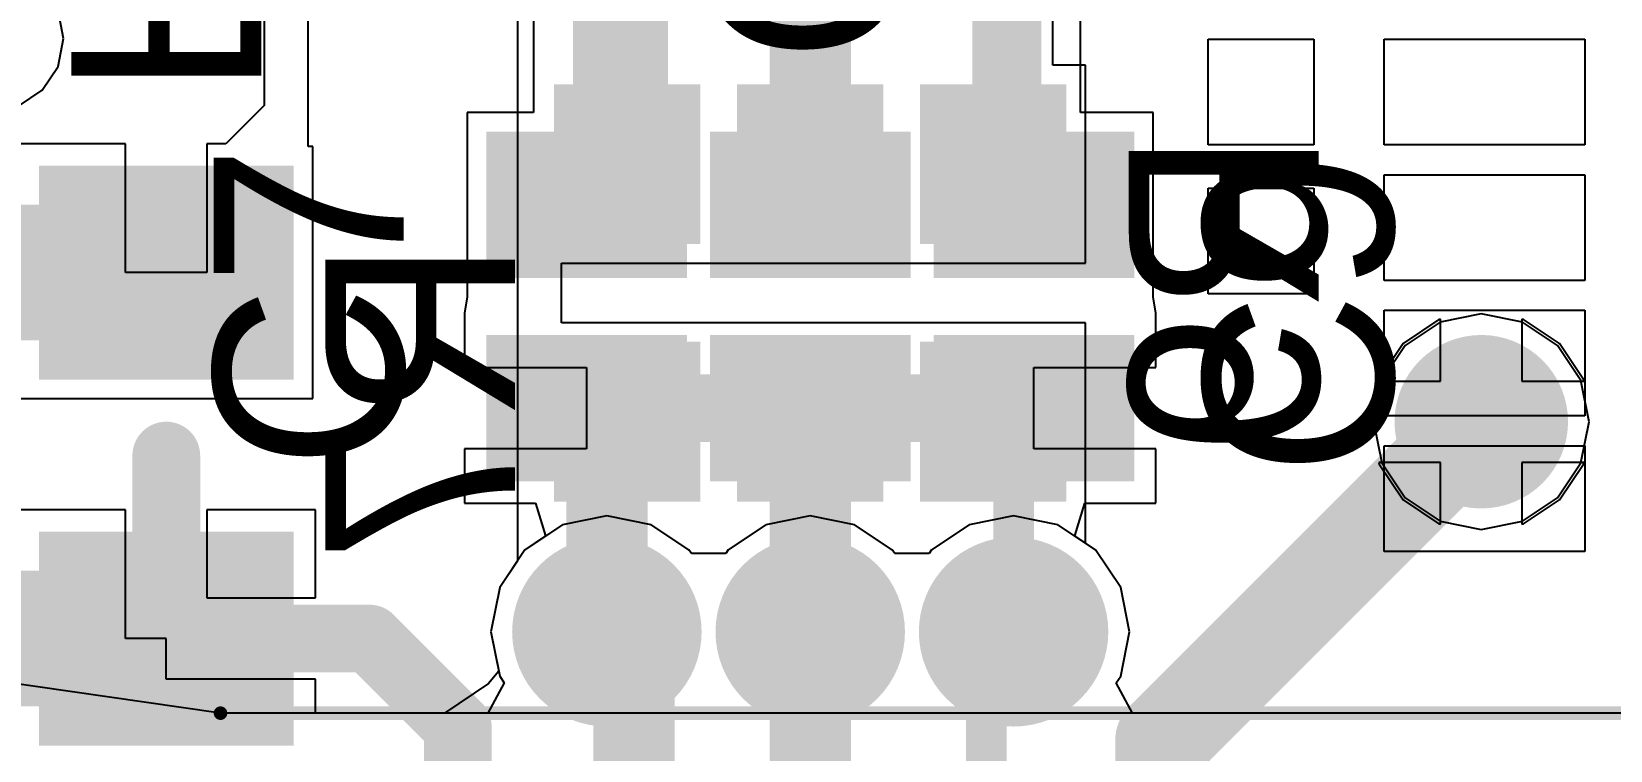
# Model space of a CAD drawing. Header units: millimetres. Extents: x 111 to 521, y 105 to 375.
# Drawn here: x 196.99 to 202.81, y 155.82 to 158.47 of the extents above; entities that cross this region are included whole.
import ezdxf

# ---------------------------------------------------------------- set-up
doc = ezdxf.new("R2010")
doc.units = ezdxf.units.MM
for name, color, linetype in [('BottomLayer', 5, 'Continuous'), ('BottomOverlay', 54, 'Continuous'), ('BottomPaste', 16, 'Continuous'), ('BottomSolder', 6, 'Continuous'), ('DrillDrawing', 1, 'Continuous'), ('Mechanical15', 56, 'Continuous'), ('Mechanical17', 56, 'Continuous'), ('MidLayer2', 76, 'Continuous'), ('MidLayer3', 90, 'Continuous'), ('MultiLayer', 9, 'Continuous'), ('TopLayer', 1, 'Continuous'), ('TopOverlay', 2, 'Continuous'), ('TopPaste', 8, 'Continuous'), ('TopSolder', 216, 'Continuous'), ('ViaHoleLayer', 16, 'Continuous')]:
    doc.layers.add(name, color=color, linetype=linetype)

msp = doc.modelspace()

# ---------------------------------------------------------------- linework, layer by layer
at = {"layer": 'BottomLayer'}
for p, q in [((198.01166138, 158.04891428), (198.008494, 160.30239212)), ((197.84758246, 159.27191158), (197.84908868, 158.20043544)), ((198.78294254, 158.78521202), (198.78294254, 156.52002732)), ((200.75708896, 158.34891114), (200.75708896, 158.61756694)), ((200.87787866, 158.34891114), (200.75708896, 158.34891114)), ((200.87787866, 157.61891514), (200.87787866, 158.34891114)), ((197.84908868, 158.20043544), (197.70776562, 158.05891426)), ((197.33787812, 158.05891426), (196.93787892, 158.05891426)), ((197.33787812, 157.58391394), (197.33787812, 158.05891426)), ((197.70776562, 158.05891426), (197.63787752, 158.05891426)), ((197.63787752, 158.05891426), (197.63787752, 157.58391394)), ((198.02787674, 158.04891428), (198.01166138, 158.04891428)), ((198.02787674, 157.1189136), (198.02787674, 158.04891428)), ((197.63787752, 157.58391394), (197.33787812, 157.58391394)), ((198.94530188, 157.3989105), (198.94530188, 157.61891514)), ((198.94530188, 157.61891514), (200.87787866, 157.61891514)), ((200.87787866, 157.3989105), (198.94530188, 157.3989105)), ((200.87787866, 156.66891704), (200.87787866, 157.3989105)), ((202.18180544, 157.41070372), (202.0494943, 157.32229648)), ((202.18787858, 157.41191276), (202.18180544, 157.41070372)), ((202.18787858, 157.1839122), (202.18787858, 157.41191276)), ((202.49395112, 157.41070372), (202.48787798, 157.41191276)), ((202.48787798, 157.41191276), (202.48787798, 157.1839122)), ((202.62626226, 157.32229648), (202.49395112, 157.41070372)), ((202.0494943, 157.32229648), (201.96108706, 157.18998534)), ((202.7146695, 157.18998534), (202.62626226, 157.32229648)), ((201.96108706, 157.18998534), (201.95987802, 157.1839122)), ((201.95987802, 157.1839122), (202.18787858, 157.1839122)), ((202.48787798, 157.1839122), (202.71587854, 157.1839122)), ((202.71587854, 157.1839122), (202.7146695, 157.18998534)), ((196.9478789, 157.1189136), (198.02787674, 157.1189136)), ((202.18787858, 156.8839128), (201.95987802, 156.8839128)), ((201.95987802, 156.8839128), (201.96108706, 156.87783966)), ((201.96108706, 156.87783966), (202.0494943, 156.74552852)), ((202.18787858, 156.65591224), (202.18787858, 156.8839128)), ((202.71587854, 156.8839128), (202.48787798, 156.8839128)), ((202.48787798, 156.8839128), (202.48787798, 156.65591224)), ((202.62626226, 156.74552852), (202.7146695, 156.87783966)), ((202.7146695, 156.87783966), (202.71587854, 156.8839128)), ((197.33787812, 156.70891442), (196.93787892, 156.70891442)), ((197.33787812, 156.2339141), (197.33787812, 156.70891442)), ((198.03787672, 156.70891442), (197.63787752, 156.70891442)), ((197.63787752, 156.70891442), (197.63787752, 156.3839138)), ((198.03787672, 156.3839138), (198.03787672, 156.70891442)), ((202.0494943, 156.74552852), (202.18180544, 156.65712128)), ((202.49395112, 156.65712128), (202.62626226, 156.74552852)), ((200.87787866, 156.58625274), (200.8778812, 156.66891704)), ((200.8778812, 156.66891704), (200.87787866, 156.66891704)), ((202.18180544, 156.65712128), (202.18787858, 156.65591224)), ((202.48787798, 156.65591224), (202.49395112, 156.65712128)), ((200.91524968, 156.56128454), (200.87787866, 156.58625274)), ((201.00794444, 156.42255482), (200.91524968, 156.56128454)), ((198.78294254, 156.52002732), (198.7178144, 156.42255482)), ((198.7178144, 156.42255482), (198.6852643, 156.25891278)), ((201.04049454, 156.25891278), (201.00794444, 156.42255482)), ((197.63787752, 156.3839138), (198.03787672, 156.3839138)), ((198.6852643, 156.25891278), (198.71418474, 156.11351556)), ((201.00794444, 156.09527074), (201.04049454, 156.25891278)), ((197.48787782, 156.2339141), (197.33787812, 156.2339141)), ((197.48787782, 156.0839144), (197.48787782, 156.2339141)), ((198.03787672, 156.0839144), (197.48787782, 156.0839144)), ((198.03787672, 155.95891338), (198.03787672, 156.0839144)), ((198.6766283, 156.06775238), (198.51373556, 155.95891338)), ((198.71418474, 156.11351556), (198.6766283, 156.06775238)), ((200.9916732, 156.07091722), (201.00794444, 156.09527074)), ((201.051541, 155.95891338), (200.9916732, 156.07091722)), ((198.51373556, 155.95891338), (198.03787672, 155.95891338)), ((203.86849244, 155.95891338), (201.051541, 155.95891338))]:
    msp.add_line(p, q, dxfattribs=at)
for points, const_width in [([(199.86287942, 157.98391314), (199.86287942, 159.00891236)], 0.2999994), ([(199.1878795, 157.98391314), (199.1878795, 158.95891246)], 0.2999994), ([(200.53787934, 157.98391314), (200.53787934, 158.95891246)], 0.1499997), ([(196.68787942, 157.58391394), (197.48787782, 157.58391394)], 0.499999), ([(199.11288092, 156.95891392), (199.1878795, 157.0339125)], 0.2999994), ([(199.86287688, 155.03391396), (199.86287688, 157.03390996)], 0.2999994), ([(201.16287682, 155.85891104), (202.33787828, 157.0339125)], 0.3499993), ([(199.11288092, 156.25891278), (199.11288092, 156.95891392)], 0.2999994), ([(199.11288092, 156.98391514), (199.16287828, 157.0339125)], 0.1499997), ([(199.86287688, 157.03390996), (199.86287942, 157.0339125)], 0.1499997), ([(200.53787934, 157.0339125), (200.61287792, 156.95891392)], 0.1499997), ([(197.48787782, 156.2339141), (197.48787782, 156.90891402)], 0.2499995), ([(200.61287792, 156.25891278), (200.61287792, 156.95891392)], 0.1499997), ([(196.68787942, 156.2339141), (197.48787782, 156.2339141)], 0.499999), ([(197.48787782, 156.2339141), (198.23787886, 156.2339141)], 0.2499995), ([(198.23787886, 156.2339141), (198.56287694, 155.90891602)], 0.2499995), ([(199.11288092, 156.25891278), (199.21287564, 156.15891806)], 0.1499997), ([(199.21287564, 155.03391396), (199.21287564, 156.15891806)], 0.2999994), ([(200.51287558, 156.15891044), (200.61287792, 156.25891278)], 0.1499997), ([(200.51287558, 155.03391396), (200.51287558, 156.15891044)], 0.1499997), ([(198.56287694, 155.03391396), (198.56287694, 155.90891602)], 0.2499995), ([(201.16287682, 155.03391396), (201.16287682, 155.85891104)], 0.3499993)]:
    msp.add_lwpolyline(points, dxfattribs=dict(at, const_width=const_width))
for points, const_width in [([(199.11288092, 157.98391314, 1), (199.26287808, 157.98391314, 1)], 0.1499997), ([(199.78788084, 157.98391314, 1), (199.937878, 157.98391314, 1)], 0.1499997), ([(200.50037878, 157.98391314, 1), (200.5753799, 157.98391314, 1)], 0.07499858), ([(197.36287934, 157.58391394, 1), (197.6128763, 157.58391394, 1)], 0.2499995), ([(202.2128798, 157.0339125, 1), (202.46287676, 157.0339125, 1)], 0.2499995), ([(199.11288092, 157.0339125, 1), (199.26287808, 157.0339125, 1)], 0.1499997), ([(199.7878783, 157.03390996, 1), (199.93787546, 157.03390996, 1)], 0.1499997), ([(202.25037782, 157.0339125, 1), (202.42537874, 157.0339125, 1)], 0.17499838), ([(199.03788234, 156.95891392, 1), (199.1878795, 156.95891392, 1)], 0.1499997), ([(199.03788234, 156.95891392, 1), (199.1878795, 156.95891392, 1)], 0.1499997), ([(199.12537772, 157.0339125, 1), (199.20037884, 157.0339125, 1)], 0.07499858), ([(199.82537632, 157.03390996, 1), (199.90037744, 157.03390996, 1)], 0.07499858), ([(199.82537886, 157.0339125, 1), (199.90037998, 157.0339125, 1)], 0.07499858), ([(200.50037878, 157.0339125, 1), (200.5753799, 157.0339125, 1)], 0.07499858), ([(199.07538036, 156.98391514, 1), (199.15038148, 156.98391514, 1)], 0.07499858), ([(197.42537858, 156.90891402, 1), (197.55037706, 156.90891402, 1)], 0.12499848), ([(200.57537736, 156.95891392, 1), (200.65037848, 156.95891392, 1)], 0.07499858), ([(200.57537736, 156.95891392, 1), (200.65037848, 156.95891392, 1)], 0.07499858), ([(198.97318092, 156.25891278, 1), (199.25258092, 156.25891278, 1)], 0.2794), ([(199.72317942, 156.25891278, 1), (200.00257942, 156.25891278, 1)], 0.2794), ([(200.47317792, 156.25891278, 1), (200.75257792, 156.25891278, 1)], 0.2794), ([(197.36287934, 156.2339141, 1), (197.6128763, 156.2339141, 1)], 0.2499995), ([(199.03788234, 156.25891278, 1), (199.1878795, 156.25891278, 1)], 0.1499997), ([(197.42537858, 156.2339141, 1), (197.55037706, 156.2339141, 1)], 0.12499848), ([(197.42537858, 156.2339141, 1), (197.55037706, 156.2339141, 1)], 0.12499848), ([(198.17537962, 156.2339141, 1), (198.3003781, 156.2339141, 1)], 0.12499848), ([(198.17537962, 156.2339141, 1), (198.3003781, 156.2339141, 1)], 0.12499848), ([(199.07538036, 156.25891278, 1), (199.15038148, 156.25891278, 1)], 0.07499858), ([(199.13787706, 156.15891806, 1), (199.28787422, 156.15891806, 1)], 0.1499997), ([(200.57537736, 156.25891278, 1), (200.65037848, 156.25891278, 1)], 0.07499858), ([(200.57537736, 156.25891278, 1), (200.65037848, 156.25891278, 1)], 0.07499858), ([(199.17537508, 156.15891806, 1), (199.2503762, 156.15891806, 1)], 0.07499858), ([(200.47537502, 156.15891044, 1), (200.55037614, 156.15891044, 1)], 0.07499858), ([(200.47537502, 156.15891044, 1), (200.55037614, 156.15891044, 1)], 0.07499858), ([(198.5003777, 155.90891602, 1), (198.62537618, 155.90891602, 1)], 0.12499848), ([(198.5003777, 155.90891602, 1), (198.62537618, 155.90891602, 1)], 0.12499848), ([(201.07537636, 155.85891104, 1), (201.25037728, 155.85891104, 1)], 0.17499838), ([(201.07537636, 155.85891104, 1), (201.25037728, 155.85891104, 1)], 0.17499838)]:
    msp.add_lwpolyline(points, format="xyb", close=True, dxfattribs=dict(at, const_width=const_width))
for points in [[(198.9878799, 158.20891142), (198.9878799, 157.75891486), (199.3878791, 158.20891142), (199.3878791, 157.75891486)], [(199.66287982, 158.20891142), (199.66287982, 157.75891486), (200.06287902, 158.20891142), (200.06287902, 157.75891486)], [(200.33787974, 158.20891142), (200.33787974, 157.75891486), (200.73787894, 158.20891142), (200.73787894, 157.75891486)], [(197.88787702, 157.25891332), (197.88787702, 157.90891456), (197.08787862, 157.25891332), (197.08787862, 157.90891456)], [(198.9878799, 157.25891078), (198.9878799, 156.80891422), (199.3878791, 157.25891078), (199.3878791, 156.80891422)], [(199.66287982, 157.25891078), (199.66287982, 156.80891422), (200.06287902, 157.25891078), (200.06287902, 156.80891422)], [(200.33787974, 157.25891078), (200.33787974, 156.80891422), (200.73787894, 157.25891078), (200.73787894, 156.80891422)], [(197.88787702, 155.90891348), (197.88787702, 156.55891472), (197.08787862, 155.90891348), (197.08787862, 156.55891472)]]:
    msp.add_solid(points, dxfattribs=at)
at = {"layer": 'BottomPaste'}
for points in [[(199.0378798, 158.15891152), (199.0378798, 157.80891476), (199.3378792, 158.15891152), (199.3378792, 157.80891476)], [(199.71287972, 158.15891152), (199.71287972, 157.80891476), (200.01287912, 158.15891152), (200.01287912, 157.80891476)], [(200.38787964, 158.15891152), (200.38787964, 157.80891476), (200.68787904, 158.15891152), (200.68787904, 157.80891476)], [(197.83787712, 157.30891322), (197.83787712, 157.85891466), (197.13787852, 157.30891322), (197.13787852, 157.85891466)], [(199.0378798, 157.20891088), (199.0378798, 156.85891412), (199.3378792, 157.20891088), (199.3378792, 156.85891412)], [(199.71287972, 157.20891088), (199.71287972, 156.85891412), (200.01287912, 157.20891088), (200.01287912, 156.85891412)], [(200.38787964, 157.20891088), (200.38787964, 156.85891412), (200.68787904, 157.20891088), (200.68787904, 156.85891412)], [(197.83787712, 155.95891338), (197.83787712, 156.50891482), (197.13787852, 155.95891338), (197.13787852, 156.50891482)]]:
    msp.add_solid(points, dxfattribs=at)
at = {"layer": 'BottomSolder'}
for points, const_width in [([(202.1778786, 157.0339125, 1), (202.49787796, 157.0339125, 1)], 0.31999936), ([(198.93818226, 156.25891278, 1), (199.28757958, 156.25891278, 1)], 0.34939986), ([(199.68818076, 156.25891278, 1), (200.03757808, 156.25891278, 1)], 0.34939986), ([(200.43817926, 156.25891278, 1), (200.78757658, 156.25891278, 1)], 0.34939986)]:
    msp.add_lwpolyline(points, format="xyb", close=True, dxfattribs=dict(at, const_width=const_width))
for points in [[(198.91788004, 158.27891128), (198.91788004, 157.688915), (199.45787896, 158.27891128), (199.45787896, 157.688915)], [(199.59287996, 158.27891128), (199.59287996, 157.688915), (200.13287888, 158.27891128), (200.13287888, 157.688915)], [(200.26787988, 158.27891128), (200.26787988, 157.688915), (200.8078788, 158.27891128), (200.8078788, 157.688915)], [(197.95787688, 157.18891346), (197.95787688, 157.97891442), (197.01787876, 157.18891346), (197.01787876, 157.97891442)], [(198.91788004, 157.32891064), (198.91788004, 156.73891436), (199.45787896, 157.32891064), (199.45787896, 156.73891436)], [(199.59287996, 157.32891064), (199.59287996, 156.73891436), (200.13287888, 157.32891064), (200.13287888, 156.73891436)], [(200.26787988, 157.32891064), (200.26787988, 156.73891436), (200.8078788, 157.32891064), (200.8078788, 156.73891436)], [(197.95787688, 155.83891362), (197.95787688, 156.62891458), (197.01787876, 155.83891362), (197.01787876, 156.62891458)]]:
    msp.add_solid(points, dxfattribs=at)
at = {"layer": 'DrillDrawing'}
for points, const_width in [([(202.28787838, 157.0339125, 1), (202.38787818, 157.0339125, 1)], 0.0999998), ([(199.03668092, 156.25891278, 1), (199.18908092, 156.25891278, 1)], 0.1524), ([(199.78667942, 156.25891278, 1), (199.93907942, 156.25891278, 1)], 0.1524), ([(200.53667792, 156.25891278, 1), (200.68907792, 156.25891278, 1)], 0.1524)]:
    msp.add_lwpolyline(points, format="xyb", close=True, dxfattribs=dict(at, const_width=const_width))
at = {"layer": 'Mechanical15', "const_width": 0.0499999}
for points in [[(193.71326002, 156.5339135), (197.68787742, 155.95891338)], [(197.68787742, 155.95891338), (205.01287928, 155.95891338)]]:
    msp.add_lwpolyline(points, dxfattribs=at)
at = {"layer": 'Mechanical15', "const_width": 0.02499868}
msp.add_lwpolyline([(197.67537808, 155.95891338, 1), (197.70037676, 155.95891338, 1)], format="xyb", close=True, dxfattribs=at)
msp.add_lwpolyline([(197.67537808, 155.95891338, 1), (197.70037676, 155.95891338, 1)], format="xyb", close=True, dxfattribs=at)
at = {"layer": 'Mechanical17'}
for p, q in [((201.3300266, 158.05503568), (201.3300266, 158.44503236)), ((201.3300266, 158.44503236), (201.72002328, 158.44503236)), ((201.72002328, 158.44503236), (201.72002328, 158.05503568)), ((201.9800253, 158.05503568), (201.9800253, 158.44503236)), ((201.9800253, 158.44503236), (202.72002382, 158.44503236)), ((202.72002382, 158.44503236), (202.72002382, 158.05503568)), ((201.72002328, 158.05503568), (201.3300266, 158.05503568)), ((202.72002382, 158.05503568), (201.9800253, 158.05503568)), ((201.9800253, 157.55503668), (201.9800253, 157.94503336)), ((201.9800253, 157.94503336), (202.72002382, 157.94503336)), ((202.72002382, 157.94503336), (202.72002382, 157.55503668)), ((201.3300266, 157.50503424), (201.3300266, 157.89503092)), ((201.3300266, 157.89503092), (201.72002328, 157.89503092)), ((201.72002328, 157.89503092), (201.72002328, 157.50503424)), ((202.72002382, 157.55503668), (201.9800253, 157.55503668)), ((201.72002328, 157.50503424), (201.3300266, 157.50503424)), ((201.9800253, 157.05503514), (201.9800253, 157.44503182)), ((201.9800253, 157.44503182), (202.72002382, 157.44503182)), ((202.72002382, 157.44503182), (202.72002382, 157.05503514)), ((202.72002382, 157.05503514), (201.9800253, 157.05503514)), ((201.9800253, 156.55503614), (201.9800253, 156.94503282)), ((201.9800253, 156.94503282), (202.72002382, 156.94503282)), ((202.72002382, 156.94503282), (202.72002382, 156.55503614)), ((202.72002382, 156.55503614), (201.9800253, 156.55503614))]:
    msp.add_line(p, q, dxfattribs=at)
at = {"layer": 'MidLayer2'}
for p, q in [((202.18180544, 157.41070372), (202.0494943, 157.32229648)), ((202.18787858, 157.41191276), (202.18180544, 157.41070372)), ((202.18787858, 157.1839122), (202.18787858, 157.41191276)), ((202.49395112, 157.41070372), (202.48787798, 157.41191276)), ((202.48787798, 157.41191276), (202.48787798, 157.1839122)), ((202.62626226, 157.32229648), (202.49395112, 157.41070372)), ((202.0494943, 157.32229648), (201.96108706, 157.18998534)), ((202.7146695, 157.18998534), (202.62626226, 157.32229648)), ((201.96108706, 157.18998534), (201.95987802, 157.1839122)), ((201.95987802, 157.1839122), (202.18787858, 157.1839122)), ((202.48787798, 157.1839122), (202.71587854, 157.1839122)), ((202.71587854, 157.1839122), (202.7146695, 157.18998534)), ((202.18787858, 156.8839128), (201.95987802, 156.8839128)), ((201.95987802, 156.8839128), (201.96108706, 156.87783966)), ((201.96108706, 156.87783966), (202.0494943, 156.74552852)), ((202.18787858, 156.65591224), (202.18787858, 156.8839128)), ((202.71587854, 156.8839128), (202.48787798, 156.8839128)), ((202.48787798, 156.8839128), (202.48787798, 156.65591224)), ((202.62626226, 156.74552852), (202.7146695, 156.87783966)), ((202.7146695, 156.87783966), (202.71587854, 156.8839128)), ((202.0494943, 156.74552852), (202.18180544, 156.65712128)), ((202.49395112, 156.65712128), (202.62626226, 156.74552852)), ((198.94923888, 156.6539793), (198.81050916, 156.56128454)), ((199.11288092, 156.6865294), (198.94923888, 156.6539793)), ((199.27652296, 156.6539793), (199.11288092, 156.6865294)), ((199.41525268, 156.56128454), (199.27652296, 156.6539793)), ((199.69923738, 156.6539793), (199.56050766, 156.56128454)), ((199.86287942, 156.6865294), (199.69923738, 156.6539793)), ((200.02652146, 156.6539793), (199.86287942, 156.6865294)), ((200.16525118, 156.56128454), (200.02652146, 156.6539793)), ((200.44923588, 156.6539793), (200.31050616, 156.56128454)), ((200.61287792, 156.6865294), (200.44923588, 156.6539793)), ((200.77651996, 156.6539793), (200.61287792, 156.6865294)), ((200.91524968, 156.56128454), (200.77651996, 156.6539793)), ((202.18180544, 156.65712128), (202.18787858, 156.65591224)), ((202.48787798, 156.65591224), (202.49395112, 156.65712128)), ((197.68787742, 155.95891338), (193.71287902, 156.5339135)), ((198.81050916, 156.56128454), (198.7178144, 156.42255482)), ((199.4243789, 156.54762442), (199.41525268, 156.56128454)), ((199.55138144, 156.54762442), (199.4243789, 156.54762442)), ((199.56050766, 156.56128454), (199.55138144, 156.54762442)), ((200.1743774, 156.54762442), (200.16525118, 156.56128454)), ((200.30137994, 156.54762442), (200.1743774, 156.54762442)), ((200.31050616, 156.56128454), (200.30137994, 156.54762442)), ((201.00794444, 156.42255482), (200.91524968, 156.56128454)), ((198.7178144, 156.42255482), (198.6852643, 156.25891278)), ((201.04049454, 156.25891278), (201.00794444, 156.42255482)), ((198.6852643, 156.25891278), (198.7178144, 156.09527074)), ((201.00794444, 156.09527074), (201.04049454, 156.25891278)), ((198.73408564, 156.07091722), (198.67421784, 155.95891338)), ((198.7178144, 156.09527074), (198.73408564, 156.07091722)), ((200.9916732, 156.07091722), (201.00794444, 156.09527074)), ((201.051541, 155.95891338), (200.9916732, 156.07091722)), ((198.67421784, 155.95891338), (197.68787742, 155.95891338)), ((203.86849244, 155.95891338), (201.051541, 155.95891338))]:
    msp.add_line(p, q, dxfattribs=at)
for points, const_width in [([(202.2128798, 157.0339125, 1), (202.46287676, 157.0339125, 1)], 0.2499995), ([(198.97318092, 156.25891278, 1), (199.25258092, 156.25891278, 1)], 0.2794), ([(199.72317942, 156.25891278, 1), (200.00257942, 156.25891278, 1)], 0.2794), ([(200.47317792, 156.25891278, 1), (200.75257792, 156.25891278, 1)], 0.2794)]:
    msp.add_lwpolyline(points, format="xyb", close=True, dxfattribs=dict(at, const_width=const_width))
at = {"layer": 'MidLayer3'}
for p, q in [((202.18570942, 157.40128286), (202.05670536, 157.31508542)), ((202.33787828, 157.43155204), (202.18570942, 157.40128286)), ((202.49004714, 157.40128286), (202.33787828, 157.43155204)), ((202.6190512, 157.31508542), (202.49004714, 157.40128286)), ((202.05670536, 157.31508542), (201.97050792, 157.18608136)), ((202.70524864, 157.18608136), (202.6190512, 157.31508542)), ((201.97050792, 157.18608136), (201.94023874, 157.0339125)), ((202.73551782, 157.0339125), (202.70524864, 157.18608136)), ((201.94023874, 157.0339125), (201.97050792, 156.88174364)), ((202.70524864, 156.88174364), (202.73551782, 157.0339125)), ((201.97050792, 156.88174364), (202.05670536, 156.75273958)), ((202.6190512, 156.75273958), (202.70524864, 156.88174364)), ((202.05670536, 156.75273958), (202.18570942, 156.66654214)), ((202.49004714, 156.66654214), (202.6190512, 156.75273958)), ((198.94923888, 156.6539793), (198.81050916, 156.56128454)), ((199.11288092, 156.6865294), (198.94923888, 156.6539793)), ((199.27652296, 156.6539793), (199.11288092, 156.6865294)), ((199.41525268, 156.56128454), (199.27652296, 156.6539793)), ((199.69923738, 156.6539793), (199.56050766, 156.56128454)), ((199.86287942, 156.6865294), (199.69923738, 156.6539793)), ((200.02652146, 156.6539793), (199.86287942, 156.6865294)), ((200.16525118, 156.56128454), (200.02652146, 156.6539793)), ((200.44923588, 156.6539793), (200.31050616, 156.56128454)), ((200.61287792, 156.6865294), (200.44923588, 156.6539793)), ((200.77651996, 156.6539793), (200.61287792, 156.6865294)), ((200.91524968, 156.56128454), (200.77651996, 156.6539793)), ((202.18570942, 156.66654214), (202.33787828, 156.63627296)), ((202.33787828, 156.63627296), (202.49004714, 156.66654214)), ((197.68787742, 155.95891338), (193.71287902, 156.5339135)), ((198.81050916, 156.56128454), (198.7178144, 156.42255482)), ((199.4243789, 156.54762442), (199.41525268, 156.56128454)), ((199.55138144, 156.54762442), (199.4243789, 156.54762442)), ((199.56050766, 156.56128454), (199.55138144, 156.54762442)), ((200.1743774, 156.54762442), (200.16525118, 156.56128454)), ((200.30137994, 156.54762442), (200.1743774, 156.54762442)), ((200.31050616, 156.56128454), (200.30137994, 156.54762442)), ((201.00794444, 156.42255482), (200.91524968, 156.56128454)), ((198.7178144, 156.42255482), (198.6852643, 156.25891278)), ((201.04049454, 156.25891278), (201.00794444, 156.42255482)), ((198.6852643, 156.25891278), (198.7178144, 156.09527074)), ((201.00794444, 156.09527074), (201.04049454, 156.25891278)), ((198.73408564, 156.07091722), (198.67421784, 155.95891338)), ((198.7178144, 156.09527074), (198.73408564, 156.07091722)), ((200.9916732, 156.07091722), (201.00794444, 156.09527074)), ((201.051541, 155.95891338), (200.9916732, 156.07091722)), ((198.67421784, 155.95891338), (197.68787742, 155.95891338)), ((203.878688, 155.95891338), (201.051541, 155.95891338))]:
    msp.add_line(p, q, dxfattribs=at)
for points, const_width in [([(202.2128798, 157.0339125, 1), (202.46287676, 157.0339125, 1)], 0.2499995), ([(198.97318092, 156.25891278, 1), (199.25258092, 156.25891278, 1)], 0.2794), ([(199.72317942, 156.25891278, 1), (200.00257942, 156.25891278, 1)], 0.2794), ([(200.47317792, 156.25891278, 1), (200.75257792, 156.25891278, 1)], 0.2794)]:
    msp.add_lwpolyline(points, format="xyb", close=True, dxfattribs=dict(at, const_width=const_width))
at = {"layer": 'MultiLayer'}
for p, q in [((197.68787742, 155.95891338), (193.71287902, 156.5339135)), ((205.01287928, 155.95891338), (197.68787742, 155.95891338))]:
    msp.add_line(p, q, dxfattribs=at)
for points, const_width in [([(202.2128798, 157.0339125, 1), (202.46287676, 157.0339125, 1)], 0.2499995), ([(198.97318092, 156.25891278, 1), (199.25258092, 156.25891278, 1)], 0.2794), ([(199.72317942, 156.25891278, 1), (200.00257942, 156.25891278, 1)], 0.2794), ([(200.47317792, 156.25891278, 1), (200.75257792, 156.25891278, 1)], 0.2794)]:
    msp.add_lwpolyline(points, format="xyb", close=True, dxfattribs=dict(at, const_width=const_width))
at = {"layer": 'TopLayer'}
for p, q in [((198.8421982, 158.7020702), (198.8421982, 158.17391276)), ((200.86010882, 158.17391276), (200.86010882, 158.68640094)), ((197.10937718, 158.4472955), (197.0888108, 158.55069128)), ((197.0888108, 158.34389718), (197.10937718, 158.4472955)), ((197.0302384, 158.25624178), (197.0888108, 158.34389718)), ((196.942583, 158.19766938), (197.0302384, 158.25624178)), ((198.8421982, 158.17391276), (198.59787814, 158.17391276)), ((198.59787814, 158.17391276), (198.59787814, 157.52371848)), ((201.12787816, 158.17391276), (200.86010882, 158.17391276)), ((201.12787816, 157.52371848), (201.12787816, 158.17391276)), ((198.59787814, 157.52371848), (198.5978756, 157.52371594)), ((198.5978756, 157.52371594), (198.59787814, 157.52371594)), ((198.59787814, 157.52371594), (198.5978756, 157.49391412)), ((201.12787816, 157.52371594), (201.1278807, 157.52371848)), ((201.1278807, 157.52371848), (201.12787816, 157.52371848)), ((201.1278807, 157.49391412), (201.12787816, 157.52371594)), ((198.5978756, 157.49391158), (198.58787562, 157.4339117)), ((198.5978756, 157.49391412), (198.5978756, 157.49391158)), ((201.1278807, 157.49391158), (201.1278807, 157.49391412)), ((201.13788068, 157.4339117), (201.1278807, 157.49391158)), ((198.58787562, 157.4339117), (198.58787562, 157.4339117)), ((198.58787562, 157.4339117), (198.58787562, 157.4339117)), ((198.58787562, 157.4339117), (198.58787562, 157.4339117)), ((198.58787562, 157.4339117), (198.58787816, 157.40410988)), ((198.58787816, 157.40410988), (198.58787562, 157.40410734)), ((198.58787562, 157.40410734), (198.58787816, 157.40410734)), ((198.58787816, 157.40410734), (198.58787816, 157.2339121)), ((201.13787814, 157.40410988), (201.13788068, 157.4339117)), ((201.13787814, 157.40410734), (201.13788068, 157.40410988)), ((201.13788068, 157.40410988), (201.13787814, 157.40410988)), ((201.13787814, 157.2339121), (201.13787814, 157.40410734)), ((201.13788068, 157.4339117), (201.13788068, 157.4339117)), ((201.13788068, 157.4339117), (201.13788068, 157.4339117)), ((201.13788068, 157.4339117), (201.13788068, 157.4339117)), ((202.18180544, 157.41070372), (202.0494943, 157.32229648)), ((202.18787858, 157.41191276), (202.18180544, 157.41070372)), ((202.18787858, 157.1839122), (202.18787858, 157.41191276)), ((202.49395112, 157.41070372), (202.48787798, 157.41191276)), ((202.48787798, 157.41191276), (202.48787798, 157.1839122)), ((202.62626226, 157.32229648), (202.49395112, 157.41070372)), ((202.0494943, 157.32229648), (201.96108706, 157.18998534)), ((202.7146695, 157.18998534), (202.62626226, 157.32229648)), ((198.58787816, 157.2339121), (199.03787726, 157.2339121)), ((199.03787726, 157.2339121), (199.03787726, 156.9339127)), ((200.68787904, 156.9339127), (200.68787904, 157.2339121)), ((200.68787904, 157.2339121), (201.13787814, 157.2339121)), ((201.96108706, 157.18998534), (201.95987802, 157.1839122)), ((201.95987802, 157.1839122), (202.18787858, 157.1839122)), ((202.48787798, 157.1839122), (202.71587854, 157.1839122)), ((202.71587854, 157.1839122), (202.7146695, 157.18998534)), ((199.03787726, 156.9339127), (198.58787816, 156.9339127)), ((198.58787816, 156.9339127), (198.58787816, 156.7339131)), ((201.13787814, 156.9339127), (200.68787904, 156.9339127)), ((201.13787814, 156.7339131), (201.13787814, 156.9339127)), ((202.18787858, 156.8839128), (201.95987802, 156.8839128)), ((201.95987802, 156.8839128), (201.96108706, 156.87783966)), ((201.96108706, 156.87783966), (202.0494943, 156.74552852)), ((202.18787858, 156.65591224), (202.18787858, 156.8839128)), ((202.71587854, 156.8839128), (202.48787798, 156.8839128)), ((202.48787798, 156.8839128), (202.48787798, 156.65591224)), ((202.62626226, 156.74552852), (202.7146695, 156.87783966)), ((202.7146695, 156.87783966), (202.71587854, 156.8839128)), ((198.58787816, 156.7339131), (198.85011538, 156.7339131)), ((198.85011538, 156.7339131), (198.88698094, 156.61238172)), ((200.8387779, 156.61238172), (200.87564346, 156.7339131)), ((200.87564346, 156.7339131), (201.13787814, 156.7339131)), ((202.0494943, 156.74552852), (202.18180544, 156.65712128)), ((202.49395112, 156.65712128), (202.62626226, 156.74552852)), ((202.18180544, 156.65712128), (202.18787858, 156.65591224)), ((202.48787798, 156.65591224), (202.49395112, 156.65712128)), ((198.88698094, 156.61238172), (198.81050916, 156.56128454)), ((200.91524968, 156.56128454), (200.8387779, 156.61238172)), ((197.68787742, 155.95891338), (193.71287902, 156.5339135)), ((198.81050916, 156.56128454), (198.7178144, 156.42255482)), ((201.00794444, 156.42255482), (200.91524968, 156.56128454)), ((198.7178144, 156.42255482), (198.6852643, 156.25891278)), ((201.04049454, 156.25891278), (201.00794444, 156.42255482)), ((198.6852643, 156.25891278), (198.7178144, 156.09527074)), ((201.00794444, 156.09527074), (201.04049454, 156.25891278)), ((198.73408564, 156.07091722), (198.67421784, 155.95891338)), ((198.7178144, 156.09527074), (198.73408564, 156.07091722)), ((200.9916732, 156.07091722), (201.00794444, 156.09527074)), ((201.051541, 155.95891338), (200.9916732, 156.07091722)), ((198.67421784, 155.95891338), (197.68787742, 155.95891338)), ((203.86849244, 155.95891338), (201.051541, 155.95891338))]:
    msp.add_line(p, q, dxfattribs=at)
for points, const_width in [([(199.1378796, 157.93391578), (199.1378796, 159.00891236)], 0.2999994), ([(199.86287942, 157.8339109), (199.86287942, 159.00891236)], 0.2999994), ([(200.58787924, 157.93391324), (200.58787924, 159.00891236)], 0.254), ([(199.03787726, 157.83391344), (199.1378796, 157.93391578)], 0.254), ([(200.58787924, 157.93391324), (200.68787904, 157.83391344)], 0.254), ([(199.03787726, 157.0839124), (200.68787904, 157.0839124)], 0.2499995)]:
    msp.add_lwpolyline(points, dxfattribs=dict(at, const_width=const_width))
for points, const_width in [([(199.06288102, 157.93391578, 1), (199.21287818, 157.93391578, 1)], 0.1499997), ([(199.0743796, 157.93391578, 1), (199.2013796, 157.93391578, 1)], 0.127), ([(200.52437924, 157.93391324, 1), (200.65137924, 157.93391324, 1)], 0.127), ([(200.52437924, 157.93391324, 1), (200.65137924, 157.93391324, 1)], 0.127), ([(199.78788084, 157.8339109, 1), (199.937878, 157.8339109, 1)], 0.1499997), ([(198.97437726, 157.83391344, 1), (199.10137726, 157.83391344, 1)], 0.127), ([(200.62437904, 157.83391344, 1), (200.75137904, 157.83391344, 1)], 0.127), ([(202.2128798, 157.0339125, 1), (202.46287676, 157.0339125, 1)], 0.2499995), ([(198.97537802, 157.0839124, 1), (199.1003765, 157.0839124, 1)], 0.12499848), ([(200.6253798, 157.0839124, 1), (200.75037828, 157.0839124, 1)], 0.12499848), ([(198.97318092, 156.25891278, 1), (199.25258092, 156.25891278, 1)], 0.2794), ([(199.72317942, 156.25891278, 1), (200.00257942, 156.25891278, 1)], 0.2794), ([(200.47317792, 156.25891278, 1), (200.75257792, 156.25891278, 1)], 0.2794)]:
    msp.add_lwpolyline(points, format="xyb", close=True, dxfattribs=dict(at, const_width=const_width))
for points in [[(199.33787666, 157.63391384), (199.33787666, 158.03391304), (198.73787786, 157.63391384), (198.73787786, 158.03391304)], [(200.16287882, 157.6339113), (200.16287882, 158.0339105), (199.56288002, 157.6339113), (199.56288002, 158.0339105)], [(200.98787844, 157.63391384), (200.98787844, 158.03391304), (200.38787964, 157.63391384), (200.38787964, 158.03391304)], [(199.33787666, 156.8839128), (199.33787666, 157.283912), (198.73787786, 156.8839128), (198.73787786, 157.283912)], [(200.16287882, 156.88391026), (200.16287882, 157.28390946), (199.56288002, 156.88391026), (199.56288002, 157.28390946)], [(200.98787844, 156.8839128), (200.98787844, 157.283912), (200.38787964, 156.8839128), (200.38787964, 157.283912)]]:
    msp.add_solid(points, dxfattribs=at)
at = {"layer": 'TopPaste'}
for points in [[(199.28787676, 157.68391374), (199.28787676, 157.98391314), (198.78787776, 157.68391374), (198.78787776, 157.98391314)], [(200.11287892, 157.6839112), (200.11287892, 157.9839106), (199.61287992, 157.6839112), (199.61287992, 157.9839106)], [(200.93787854, 157.68391374), (200.93787854, 157.98391314), (200.43787954, 157.68391374), (200.43787954, 157.98391314)], [(199.28787676, 156.9339127), (199.28787676, 157.2339121), (198.78787776, 156.9339127), (198.78787776, 157.2339121)], [(200.11287892, 156.93391016), (200.11287892, 157.23390956), (199.61287992, 156.93391016), (199.61287992, 157.23390956)], [(200.93787854, 156.9339127), (200.93787854, 157.2339121), (200.43787954, 156.9339127), (200.43787954, 157.2339121)]]:
    msp.add_solid(points, dxfattribs=at)
at = {"layer": 'TopSolder'}
for points, const_width in [([(202.1778786, 157.0339125, 1), (202.49787796, 157.0339125, 1)], 0.31999936), ([(198.93818226, 156.25891278, 1), (199.28757958, 156.25891278, 1)], 0.34939986), ([(199.68818076, 156.25891278, 1), (200.03757808, 156.25891278, 1)], 0.34939986), ([(200.43817926, 156.25891278, 1), (200.78757658, 156.25891278, 1)], 0.34939986)]:
    msp.add_lwpolyline(points, format="xyb", close=True, dxfattribs=dict(at, const_width=const_width))
for points in [[(199.40787652, 157.56391398), (199.40787652, 158.1039129), (198.667878, 157.56391398), (198.667878, 158.1039129)], [(200.23287868, 157.56391144), (200.23287868, 158.10391036), (199.49288016, 157.56391144), (199.49288016, 158.10391036)], [(201.0578783, 157.56391398), (201.0578783, 158.1039129), (200.31787978, 157.56391398), (200.31787978, 158.1039129)], [(199.40787652, 156.81391294), (199.40787652, 157.35391186), (198.667878, 156.81391294), (198.667878, 157.35391186)], [(200.23287868, 156.8139104), (200.23287868, 157.35390932), (199.49288016, 156.8139104), (199.49288016, 157.35390932)], [(201.0578783, 156.81391294), (201.0578783, 157.35391186), (200.31787978, 156.81391294), (200.31787978, 157.35391186)]]:
    msp.add_solid(points, dxfattribs=at)
at = {"layer": 'ViaHoleLayer'}
for points, const_width in [([(202.28787838, 157.0339125, 1), (202.38787818, 157.0339125, 1)], 0.0999998), ([(199.03668092, 156.25891278, 1), (199.18908092, 156.25891278, 1)], 0.1524), ([(199.78667942, 156.25891278, 1), (199.93907942, 156.25891278, 1)], 0.1524), ([(200.53667792, 156.25891278, 1), (200.68907792, 156.25891278, 1)], 0.1524)]:
    msp.add_lwpolyline(points, format="xyb", close=True, dxfattribs=dict(at, const_width=const_width))

# ---------------------------------------------------------------- texts
at = {"layer": 'BottomOverlay', "text_generation_flag": 2}
for s, rotation, p in [('FB1', 270, (197.13787852, 158.23391264)), ('R9', 90, (201.73787948, 158.10891162)), ('R7', 90, (198.77417446, 157.70891242))]:
    msp.add_text(s, height=0.7000011399999999, rotation=rotation, dxfattribs=at).set_placement(p)
at = {"layer": 'TopOverlay'}
for s, p in [('C8', (200.18788004, 158.35890858)), ('C7', (198.36287734, 156.85891158)), ('C9', (202.0128802, 156.8339129))]:
    msp.add_text(s, height=0.7000011399999999, rotation=90, dxfattribs=at).set_placement(p)

doc.saveas('drawing.dxf')
